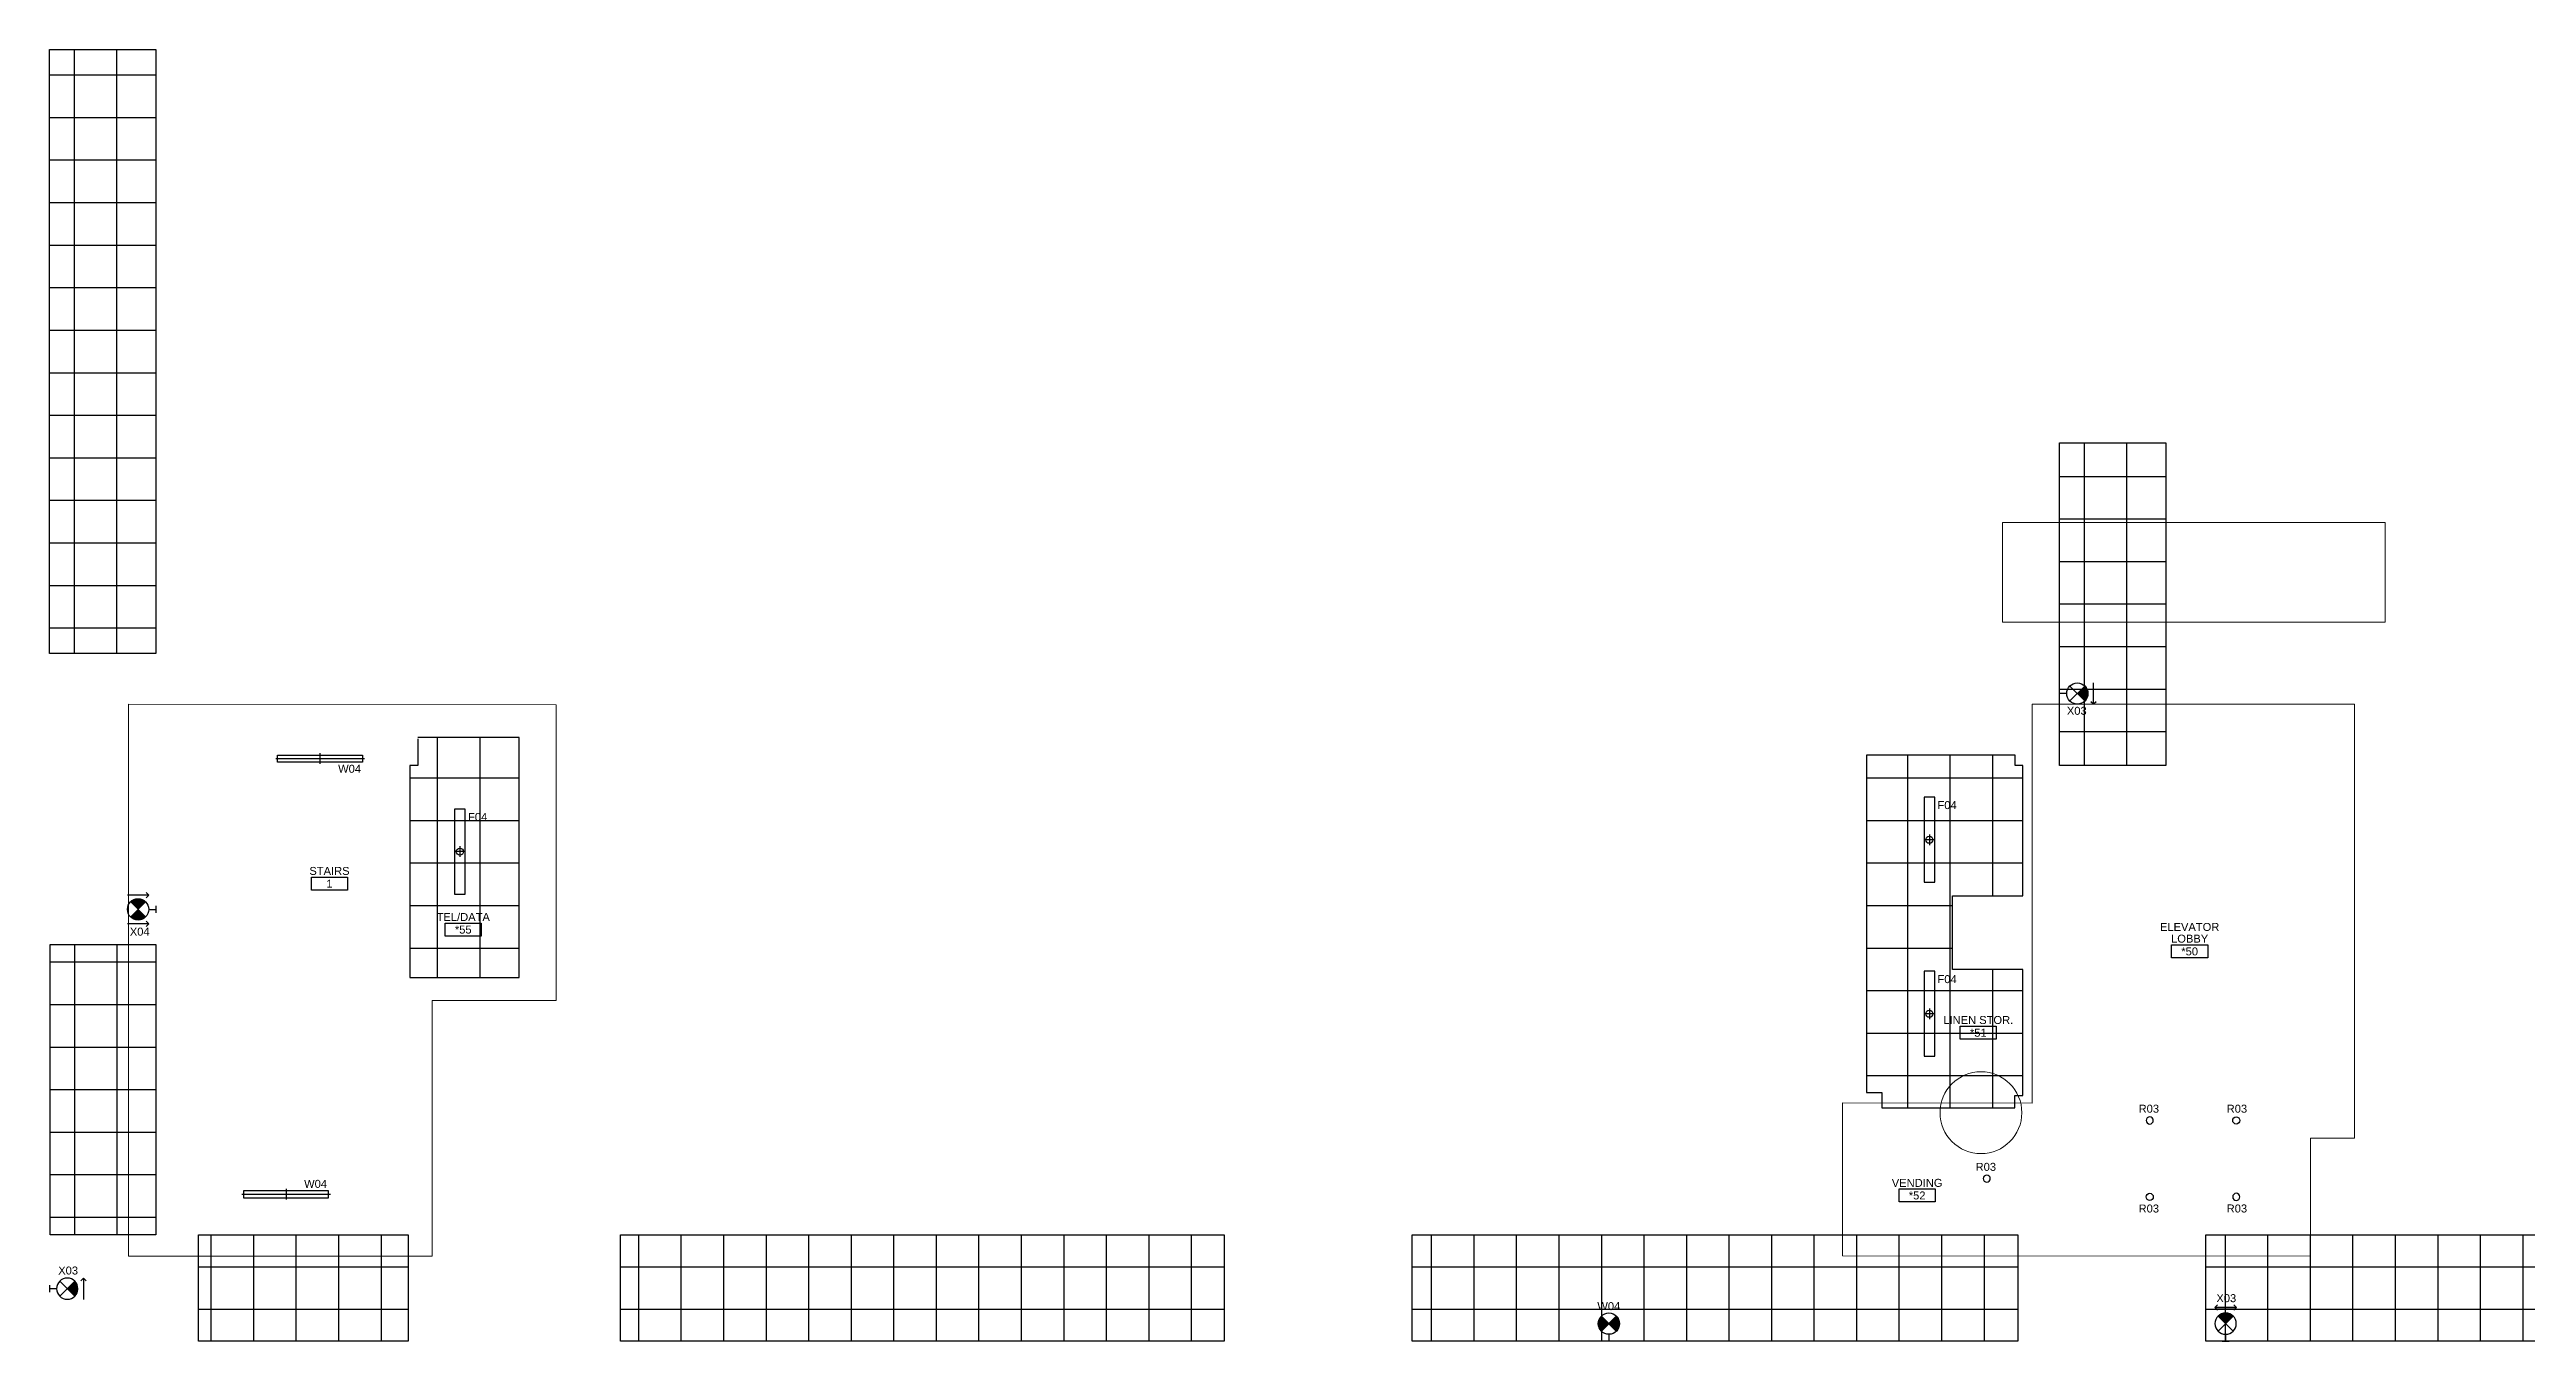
# Model space of a CAD drawing. Extents: x 12628 to 15424, y 799 to 1842.
# Drawn here: x 12628 to 14026, y 1113 to 1842 of the extents above; entities that cross this region are included whole.
import ezdxf
from ezdxf.enums import TextEntityAlignment as Align

# ---------------------------------------------------------------- set-up
doc = ezdxf.new("R2010")
doc.units = 0
doc.header["$LTSCALE"] = 48
doc.header["$MEASUREMENT"] = 0
for name, color, linetype in [('_0_Objects', 8, 'Continuous'), ('A-Clng-Fixture', 8, 'Continuous'), ('A-Clng-Grid', 8, 'Continuous'), ('A-Tag-Rm(48)', 8, 'Continuous')]:
    doc.layers.add(name, color=color, linetype=linetype)
doc.layers.add('G-Anno-Nplt', color=8, linetype='Continuous', lineweight=18, plot=False)
doc.styles.add('G1DIM', font='arial.ttf')
doc.styles.get("Standard").update_dxf_attribs({"font": 'arial.ttf'})
doc.dimstyles.new('Aec-Arch-I-96', dxfattribs={"dimscale": 96, "dimtxt": 0.09375, "dimasz": 0.0625, "dimexe": 0.0625, "dimexo": 0.0625, "dimgap": 0.03125, "dimtad": 1, "dimdec": 3, "dimzin": 3, "dimdsep": 46, "dimlunit": 4, "dimtxsty": 'G1DIM', "dimblk": 'ARCHTICK', "dimcen": 0.09375, "dimclrd": 256, "dimclre": 256, "dimclrt": 256, "dimazin": 2, "dimtfac": 0.75, "dimtdec": 3, "dimtix": 1, "dimtmove": 2, "dimatfit": 2, "dimldrblk": 'OPEN90', "dimfxl": 0.0625, "dimtolj": 1, "dimtzin": 0, "dimarcsym": 0})
pattern_1 = [(135, (-1882.125, 28.6875), (-0.088388348, -0.088388348), [])]

# ---------------------------------------------------------------- blocks, each defined once
blk = doc.blocks.new('guest corridor rcp')
at = {"layer": 'A-Clng-Grid'}
h = blk.add_hatch(dxfattribs=at)
h.set_pattern_fill('NET', color=256, scale=192)
h.set_pattern_definition([(0, (18, -284.188), (0, 24), []), (90, (18, -284.188), (-24, 1e-15), [])])
h.paths.add_polyline_path([(0, -125.8), (60, -125.8), (60, -466.6), (0, -466.6)])
h = blk.add_hatch(dxfattribs=at)
h.set_pattern_fill('NET', color=256, scale=192)
h.set_pattern_definition([(0, (1152.497, -438.687), (0, 24), []), (90, (1152.497, -438.687), (-24, 1e-15), [])])
h.paths.add_polyline_path([(1134.5, -347.6), (1194.5, -347.6), (1194.5, -529.7), (1134.5, -529.7)])
h = blk.add_hatch(dxfattribs=at)
h.set_pattern_fill('NET', color=256, scale=192)
h.set_pattern_definition([(0, (2753.997, -633.625), (0, 24), []), (90, (2753.997, -633.625), (-24, 1e-15), [])])
h.paths.add_polyline_path([(2796, -556.9), (2736, -556.9), (2736, -794.6), (2796, -794.6)])
h = blk.add_hatch(dxfattribs=at)
h.set_pattern_fill('NET', color=256, scale=192)
h.set_pattern_definition([(0, (18.178, -712.655), (0, 24), []), (90, (18.178, -712.655), (-24, 1e-15), [])])
h.paths.add_polyline_path([(0.4, -630.7), (60, -630.7), (60, -794.6), (0.4, -794.6)])
h = blk.add_hatch(dxfattribs=at)
h.set_pattern_fill('NET', color=256, scale=192)
h.set_pattern_definition([(0, (143.264, -836.625), (0, 24), []), (90, (143.264, -836.625), (-24, 1e-15), [])])
h.paths.add_polyline_path([(84, -794.6), (202.5, -794.6), (202.5, -854.6), (84, -854.6)])
h = blk.add_hatch(dxfattribs=at)
h.set_pattern_fill('NET', color=256, scale=192)
h.set_pattern_definition([(0, (480.56, -836.625), (0, 24), []), (90, (480.56, -836.625), (-24, 1e-15), [])])
h.paths.add_polyline_path([(322.2, -794.6), (662.9, -794.6), (662.9, -854.6), (322.2, -854.6)])
h = blk.add_hatch(dxfattribs=at)
h.set_pattern_fill('NET', color=256, scale=192)
h.set_pattern_definition([(0, (928.028, -836.65), (0, 24), []), (90, (928.028, -836.65), (-24, 1e-15), [])])
h.paths.add_polyline_path([(769.1, -794.6), (1111, -794.6), (1111, -854.6), (769.1, -854.6)])
h = blk.add_hatch(dxfattribs=at)
h.set_pattern_fill('NET', color=256, scale=192)
h.set_pattern_definition([(0, (1376.06, -836.631), (0, 24), []), (90, (1376.06, -836.631), (-24, 1e-15), [])])
h.paths.add_polyline_path([(1217.1, -794.6), (1559, -794.6), (1559, -854.6), (1217.1, -854.6)])
h = blk.add_hatch(dxfattribs=at)
h.set_pattern_fill('NET', color=256, scale=192)
h.set_pattern_definition([(0, (1823.997, -836.625), (0, 24), []), (90, (1823.997, -836.625), (-24, 1e-15), [])])
h.paths.add_polyline_path([(1665, -794.6), (2007, -794.6), (2007, -854.6), (1665, -854.6)])
h = blk.add_hatch(dxfattribs=at)
h.set_pattern_fill('NET', color=256, scale=192)
h.set_pattern_definition([(0, (2271.997, -836.625), (0, 24), []), (90, (2271.997, -836.625), (-24, 1e-15), [])])
h.paths.add_polyline_path([(2113, -794.6), (2455, -794.6), (2455, -854.6), (2113, -854.6)])
h = blk.add_hatch(dxfattribs=at)
h.set_pattern_fill('NET', color=256, scale=192)
h.set_pattern_definition([(0, (2624.497, -836.625), (0, 24), []), (90, (2624.497, -836.625), (-24, 1e-15), [])])
h.paths.add_polyline_path([(2561, -794.6), (2712, -794.6), (2712, -854.6), (2561, -854.6)])
for points in [[(0, -125.8), (60, -125.8), (60, -466.6), (0, -466.6)], [(1134.5, -347.6), (1194.5, -347.6), (1194.5, -529.7), (1134.5, -529.7)], [(2736, -556.9), (2796, -556.9), (2796, -794.6), (2736, -794.6)], [(0.4, -630.7), (60, -630.7), (60, -794.6), (0.4, -794.6)], [(84, -794.6), (202.5, -794.6), (202.5, -854.6), (84, -854.6)], [(322.2, -794.6), (662.9, -794.6), (662.9, -854.6), (322.2, -854.6)], [(769.1, -794.6), (1111, -794.6), (1111, -854.6), (769.1, -854.6)], [(1217.1, -794.6), (1559, -794.6), (1559, -854.6), (1217.1, -854.6)], [(1665, -794.6), (2007, -794.6), (2007, -854.6), (1665, -854.6)], [(2113, -794.6), (2455, -794.6), (2455, -854.6), (2113, -854.6)], [(2561, -794.6), (2712, -794.6), (2712, -854.6), (2561, -854.6)]]:
    blk.add_lwpolyline(points, close=True, dxfattribs=at)
blk = doc.blocks.new('exit sign- flag mounted')
h = blk.add_hatch()
h.set_pattern_fill('ANSI31', color=256, angle=90)
h.set_pattern_definition(pattern_1)
h.paths.add_polyline_path([(-4.2, 14.2, 0.414214), (-4.2, 5.8), (0, 10)])
h = blk.add_hatch()
h.set_pattern_fill('ANSI31', color=256, angle=90)
h.set_pattern_definition(pattern_1)
h.paths.add_polyline_path([(4.2, 14.2, -0.414214), (4.2, 5.8), (0, 10)])
for p, q in [((4.2, 5.8), (-4.2, 14.2)), ((4.2, 14.2), (-4.2, 5.8)), ((2, 0), (-2, 0)), ((0, 4), (0, 0))]:
    blk.add_line(p, q)
blk.add_circle((0, 10), 6)
blk.add_attdef('X00', (-5.6, 18), '', height=4.5)
blk = doc.blocks.new('_ArchTick')
at = {"linetype": 'ByBlock', "const_width": 0.15}
blk.add_lwpolyline([(-0.5, -0.5), (0.5, 0.5)], dxfattribs=at)
blk = doc.blocks.new('_Open90')
at = {"linetype": 'ByBlock', "lineweight": -2}
for p, q in [((0, 0), (-1, 0)), ((-0.5, 0.5), (0, 0)), ((0, 0), (-0.5, -0.5))]:
    blk.add_line(p, q, dxfattribs=at)
blk = doc.blocks.new('*U16')
h = blk.add_hatch()
h.set_pattern_fill('ANSI31', color=256)
h.set_pattern_definition([(45, (18.6875, 1892.125), (-0.088388348, 0.088388348), [])])
h.paths.add_polyline_path([(4.2, 14.2, 0.414214), (-4.2, 14.2), (0, 10)])
for p, q in [((4.2, 5.8), (-4.2, 14.2)), ((4.2, 14.2), (-4.2, 5.8)), ((2, 0), (-2, 0)), ((0, 4), (0, 0))]:
    blk.add_line(p, q)
blk.add_circle((0, 10), 6)
blk.add_attdef('X00', (-5.6, 18), '', height=4.5)
blk = doc.blocks.new('Rm Tag')
blk.add_lwpolyline([(-0.212, 0.076), (0.212, 0.076), (0.212, -0.076), (-0.212, -0.076)], close=True)
for p in [(0, 0.286), (0, 0.149), (0, 0)]:
    blk.add_attdef('XXX', text='', height=0.0938).set_placement(p, align=Align.MIDDLE_CENTER)
blk = doc.blocks.new('48IN LINEAR WALL LIGHT')
for p, q in [((-25, 3), (25, 3)), ((0, 6), (0, 0))]:
    blk.add_line(p, q)
blk.add_lwpolyline([(-24, 1), (24, 1), (24, 5), (-24, 5)], close=True)
blk.add_attdef('WXX', (10.2, 6.6), '', height=4.5)
blk = doc.blocks.new('48in Linear FLUOR')
for p, q in [((-3, 0), (3, 0)), ((0, 3), (0, -3))]:
    blk.add_line(p, q)
blk.add_lwpolyline([(-24, -3), (24, -3), (24, 3), (-24, 3)], close=True)
blk.add_circle((0, 0), 2)
blk.add_attdef('FXX', (10.2, 4.6), '', height=4.5)
blk = doc.blocks.new('3IN ROUND DL')
blk.add_circle((0, 0), 2)
blk.add_attdef('RXX', (-6.3125, -8.8125), '', height=4.5)

msp = doc.modelspace()

# ---------------------------------------------------------------- hatches: boundary and pattern name
at = {"layer": 'A-Clng-Grid'}
h = msp.add_hatch(dxfattribs=at)
h.set_pattern_fill('NET', color=256, scale=192)
h.set_pattern_definition([(0, (5838.976, 3183.188), (0, 24), []), (90, (5838.976, 3183.188), (-24, 1e-15), [])])
edge = h.paths.add_edge_path()
edge.add_line((12835.8, 1453.3), (12835.8, 1438.1))
edge.add_line((12835.8, 1438.1), (12831.3, 1438.1))
edge.add_line((12831.3, 1438.1), (12831.3, 1318.6))
edge.add_line((12831.3, 1318.6), (12893, 1318.6))
edge.add_line((12893, 1318.6), (12893, 1453.9))
edge.add_line((12893, 1453.9), (12835.8, 1453.9))
h = msp.add_hatch(dxfattribs=at)
h.set_pattern_fill('NET', color=256, scale=192)
h.set_pattern_definition([(0, (6428.788, 3183.188), (0, 24), []), (90, (6428.788, 3183.188), (-24, 1e-15), [])])
h.paths.add_polyline_path([(13653.5, 1444), (13653.5, 1253.6), (13662.1, 1253.6), (13662.1, 1245), (13737.2, 1245), (13737.2, 1252), (13741.8, 1252), (13741.8, 1323), (13702.1, 1323), (13702.1, 1364.7), (13741.8, 1364.7), (13741.8, 1438.1), (13737.4, 1438.1), (13737.4, 1444)])

# ---------------------------------------------------------------- linework, layer by layer
for points in [[(12835.8, 1453.3), (12835.8, 1438.1), (12831.3, 1438.1), (12831.3, 1318.6), (12893, 1318.6), (12893, 1453.9), (12835.8, 1453.9)], [(13653.5, 1444), (13653.5, 1253.6), (13662.1, 1253.6), (13662.1, 1245), (13737.2, 1245), (13737.2, 1252), (13741.8, 1252), (13741.8, 1323), (13702.1, 1323), (13702.1, 1364.7), (13741.8, 1364.7), (13741.8, 1438.1), (13737.4, 1438.1), (13737.4, 1444), (13653.5, 1444)]]:
    msp.add_lwpolyline(points, dxfattribs=at)
at = {"layer": 'G-Anno-Nplt'}
msp.add_lwpolyline([(13730.2, 1575.3), (13946.3, 1575.3), (13946.3, 1519), (13730.2, 1519)], close=True, dxfattribs=at)
for points in [[(12672.5, 1472.8), (12672.5, 1161.4), (12844, 1161.4), (12844, 1305.6), (12914, 1305.6), (12914, 1472.4), (12672.5, 1472.8)], [(13639.9, 1247.9), (13747, 1247.7), (13747, 1472.8), (13928.9, 1472.8), (13928.9, 1228), (13904.1, 1228), (13904.1, 1161.4), (13639.9, 1161.6), (13639.9, 1247.9)]]:
    msp.add_lwpolyline(points, dxfattribs=at)
msp.add_circle((13718.1, 1242.3), 23.1, dxfattribs=at)

# ---------------------------------------------------------------- block references
at = {"layer": '_0_Objects'}
msp.add_blockref('guest corridor rcp', (12628, 1967.9), dxfattribs=at)
at = {"layer": 'A-Clng-Fixture'}
ref = msp.add_blockref('*U16', (13762.5, 1478.8), dxfattribs=dict(at, rotation=270))
ref.add_attrib('X00', 'X03', (13766.6, 1466.8), dxfattribs={"layer": '0', "height": 4.5})
ref = msp.add_blockref('48IN LINEAR WALL LIGHT', (12780.7, 1445.1), dxfattribs=dict(at, xscale=-1, rotation=180))
ref.add_attrib('WXX', 'W04', (12790.9, 1434.1), dxfattribs={"layer": '0', "height": 4.5, "rotation": 360})
ref = msp.add_blockref('48in Linear FLUOR', (12859.6, 1389.6), dxfattribs=dict(at, rotation=270))
ref.add_attrib('FXX', 'F04', (12864.2, 1406.9), dxfattribs={"layer": '0', "height": 4.5})
ref = msp.add_blockref('48in Linear FLUOR', (13689, 1396.3), dxfattribs=dict(at, rotation=270))
ref.add_attrib('FXX', 'F04', (13693.6, 1413.6), dxfattribs={"layer": '0', "height": 4.5})
at = {"layer": 'A-Clng-Fixture', "rotation": 90}
msp.add_blockref('exit sign- flag mounted', (12688, 1357), dxfattribs=at)
at = {"layer": 'A-Clng-Fixture'}
ref = msp.add_blockref('exit sign- flag mounted', (12688, 1357), dxfattribs=dict(at, rotation=90))
ref.add_attrib('X00', 'X04', (12673.3, 1342.2), dxfattribs={"layer": '0', "height": 4.5})
ref = msp.add_blockref('48in Linear FLUOR', (13689, 1298.1), dxfattribs=dict(at, rotation=270))
ref.add_attrib('FXX', 'F04', (13693.6, 1315.4), dxfattribs={"layer": '0', "height": 4.5})
ref = msp.add_blockref('3IN ROUND DL', (13813.4, 1237.9), dxfattribs=dict(at, xscale=-1, rotation=180))
ref.add_attrib('RXX', 'R03', (13807.1, 1242.3), dxfattribs={"layer": '0', "height": 4.5})
ref = msp.add_blockref('3IN ROUND DL', (13862.2, 1237.9), dxfattribs=dict(at, rotation=179.9948601933861))
ref.add_attrib('RXX', 'R03', (13856.8, 1242.3), dxfattribs={"layer": '0', "height": 4.5, "rotation": 359.9949})
for name, p, values in [('48IN LINEAR WALL LIGHT', (12761.5, 1193.3), {'WXX': 'W04'}), ('3IN ROUND DL', (13813.4, 1194.8), {'RXX': 'R03'})]:
    msp.add_blockref(name, p, dxfattribs=at).add_auto_attribs(values)
ref = msp.add_blockref('3IN ROUND DL', (13721.4, 1205.1), dxfattribs=dict(at, xscale=-1, rotation=180))
ref.add_attrib('RXX', 'R03', (13715.1, 1209.5), dxfattribs={"layer": '0', "height": 4.5})
ref = msp.add_blockref('3IN ROUND DL', (13862.2, 1194.8), dxfattribs=dict(at, xscale=-1, rotation=0.005139806613918553))
ref.add_attrib('RXX', 'R03', (13856.8, 1186), dxfattribs={"layer": '0', "height": 4.5, "rotation": 0.0051})
ref = msp.add_blockref('*U16', (12628, 1143), dxfattribs=dict(at, xscale=-1, rotation=270))
ref.add_attrib('X00', 'X03', (12632.9, 1151), dxfattribs={"layer": '0', "height": 4.5})
ref = msp.add_blockref('exit sign- flag mounted', (13508.1, 1113.3), dxfattribs=at)
ref.add_attrib('X00', 'W04', (13501.6, 1130.9), dxfattribs={"layer": '0', "height": 4.5})
ref = msp.add_blockref('*U16', (13856.2, 1113.3), dxfattribs=dict(at, xscale=-1))
ref.add_attrib('X00', 'X03', (13851, 1135.4), dxfattribs={"layer": '0', "height": 4.5})
at = {"layer": 'A-Tag-Rm(48)'}
ref = msp.add_blockref('Rm Tag', (12786, 1371.5), dxfattribs=dict(at, xscale=48, yscale=48, zscale=48))
ref.add_attrib('XXX', 'STAIRS', dxfattribs={"layer": '0', "height": 4.5}).set_placement((12786, 1378.7), align=Align.MIDDLE_CENTER)
ref.add_attrib('XXX', '1', dxfattribs={"layer": '0', "height": 4.5}).set_placement((12786, 1371.5), align=Align.MIDDLE_CENTER)
ref = msp.add_blockref('Rm Tag', (12861.5, 1345.6), dxfattribs=dict(at, xscale=48, yscale=48, zscale=48))
ref.add_attrib('XXX', 'TEL/DATA', dxfattribs={"layer": '0', "height": 4.5}).set_placement((12861.5, 1352.7), align=Align.MIDDLE_CENTER)
ref.add_attrib('XXX', '*55', dxfattribs={"layer": '0', "height": 4.5}).set_placement((12861.5, 1345.6), align=Align.MIDDLE_CENTER)
ref = msp.add_blockref('Rm Tag', (13835.9, 1333.3), dxfattribs=dict(at, xscale=48, yscale=48, zscale=48))
ref.add_attrib('XXX', 'ELEVATOR', dxfattribs={"layer": '0', "height": 4.5}).set_placement((13835.9, 1347.1), align=Align.MIDDLE_CENTER)
ref.add_attrib('XXX', 'LOBBY', dxfattribs={"layer": '0', "height": 4.5}).set_placement((13835.9, 1340.5), align=Align.MIDDLE_CENTER)
ref.add_attrib('XXX', '*50', dxfattribs={"layer": '0', "height": 4.5}).set_placement((13835.9, 1333.3), align=Align.MIDDLE_CENTER)
ref = msp.add_blockref('Rm Tag', (13716.6, 1287.4), dxfattribs=dict(at, xscale=48, yscale=48, zscale=48))
ref.add_attrib('XXX', 'LINEN STOR.', dxfattribs={"layer": '0', "height": 4.5}).set_placement((13716.6, 1294.6), align=Align.MIDDLE_CENTER)
ref.add_attrib('XXX', '*51', dxfattribs={"layer": '0', "height": 4.5}).set_placement((13716.6, 1287.4), align=Align.MIDDLE_CENTER)
ref = msp.add_blockref('Rm Tag', (13682.1, 1195.6), dxfattribs=dict(at, xscale=48, yscale=48, zscale=48))
ref.add_attrib('XXX', 'VENDING', dxfattribs={"layer": '0', "height": 4.5}).set_placement((13682.1, 1202.7), align=Align.MIDDLE_CENTER)
ref.add_attrib('XXX', '*52', dxfattribs={"layer": '0', "height": 4.5}).set_placement((13682.1, 1195.6), align=Align.MIDDLE_CENTER)

# ---------------------------------------------------------------- leaders
at = {"layer": 'A-Clng-Fixture'}
for points in [[(13781.6, 1472.7), (13781.6, 1484.8)], [(12684, 1365), (12672, 1365)], [(12684, 1365), (12672, 1365)], [(12684, 1348.9), (12672, 1348.9)], [(12684, 1348.9), (12672, 1348.9)], [(12647.1, 1148.9), (12647.1, 1136.9)], [(13850.2, 1132.3), (13862.3, 1132.3)], [(13862.3, 1132.3), (13850.2, 1132.3)]]:
    msp.add_leader(points, dimstyle='Aec-Arch-I-96', override={"dimscale": 48, "dimgap": 0.03125, "dimtad": 256}, dxfattribs=at)

doc.saveas('drawing.dxf')
